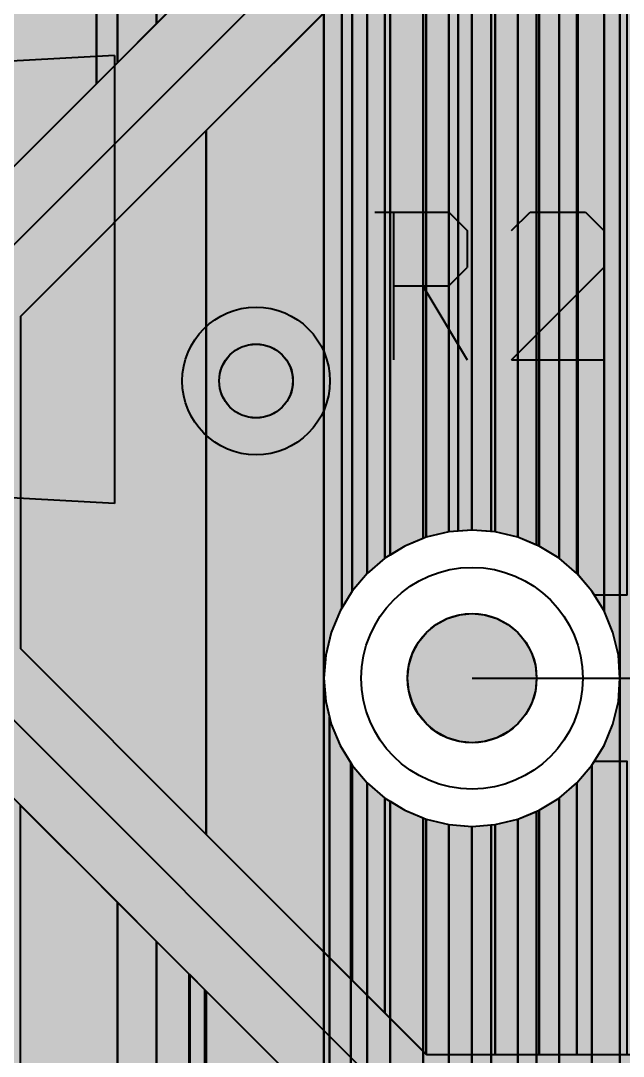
# Model space of a CAD drawing. Header units: millimetres. Extents: x 2 to 110, y 3 to 56.
# Drawn here: x 46.4 to 50.55, y 23.89 to 31.01 of the extents above; entities that cross this region are included whole.
import ezdxf

# ---------------------------------------------------------------- set-up
doc = ezdxf.new("R2010")
doc.units = ezdxf.units.MM
for name, color, linetype in [('bottom_copper', 7, 'Continuous'), ('drill_plated', 7, 'Continuous'), ('top_copper', 7, 'Continuous'), ('top_silk', 7, 'Continuous')]:
    doc.layers.add(name, color=color, linetype=linetype)

# ---------------------------------------------------------------- blocks, each defined once
blk = doc.blocks.new('Block35035')
at = {"layer": 'bottom_copper', "lineweight": 40}
for points in [[(0, 17.2698), (-0.131, 17.2801), (-0.1326, 17.28), (-0.1326, 44.748), (0, 44.748), (0, 17.2698)], [(0.1839, 17.2303), (0.0284, 17.2676), (0, 17.2698), (0, 44.748), (0.1839, 44.748), (0.1839, 17.2303)], [(0.3132, 17.1768), (0.1839, 17.2303), (0.1839, 44.748), (0.3132, 44.748), (0.3132, 17.1768)], [(0.468, 17.0855), (0.3317, 17.1691), (0.3132, 17.1768), (0.3132, 44.748), (0.468, 44.748), (0.468, 17.0855)], [(0.5962, 16.9739), (0.5896, 16.9816), (0.468, 17.0855), (0.468, 44.748), (0.5962, 44.748), (0.5962, 16.9739)], [(0.7771, 16.7237), (0.6935, 16.86), (0.5962, 16.9739), (0.5962, 31.0661), (0.5993, 31.0263), (0.6087, 30.9873), (0.624, 30.9504), (0.6449, 30.9163), (0.6708, 30.8859), (0.6784, 30.8794), (0.7771, 30.7807), (0.7771, 16.7237)], [(0.885, 16.261), (0.8756, 16.4204), (0.8383, 16.5759), (0.7771, 16.7237), (0.7771, 30.7807), (0.885, 30.6728), (0.885, 16.261)], [(1.3873, -0.3), (0.885, -0.3), (0.885, 30.6728), (1.2794, 30.2784), (1.2859, 30.2708), (1.3163, 30.2449), (1.3504, 30.224), (1.3873, 30.2087), (1.3873, -0.3)], [(0.885, -0.3), (0.6935, -0.3), (0.6935, 15.662), (0.7771, 15.7983), (0.8383, 15.9461), (0.8756, 16.1016), (0.885, 16.261), (0.885, -0.3)], [(0.6935, -0.3), (0.468, -0.3), (0.468, 15.4365), (0.5896, 15.5404), (0.6935, 15.662), (0.6935, -0.3)], [(0.468, -0.3), (0.3132, -0.3), (0.3132, 15.3452), (0.3317, 15.3529), (0.468, 15.4365), (0.468, -0.3)], [(0.3132, -0.3), (0.2714, -0.2317), (0.1935, -0.1405), (0.1839, -0.1323), (0.1839, 15.2917), (0.3132, 15.3452), (0.3132, -0.3)], [(0, 0), (-0.1108, 0.0459), (-0.1326, 0.0512), (-0.1326, 15.242), (-0.131, 15.2419), (0, 15.2522), (0, 0)], [(0.1839, -0.1323), (0.1023, -0.0626), (0, 0), (0, 15.2522), (0.0284, 15.2544), (0.1839, 15.2917), (0.1839, -0.1323)]]:
    blk.add_hatch(color=7, dxfattribs=at).paths.add_polyline_path(points, flags=0)
at = {"layer": 'bottom_copper', "color": 7, "lineweight": 40}
for points in [[(0, 17.2698), (-0.131, 17.2801), (-0.1326, 17.28), (-0.1326, 44.748), (0, 44.748), (0, 17.2698)], [(0.1839, 17.2303), (0.0284, 17.2676), (0, 17.2698), (0, 44.748), (0.1839, 44.748), (0.1839, 17.2303)], [(0.3132, 17.1768), (0.1839, 17.2303), (0.1839, 44.748), (0.3132, 44.748), (0.3132, 17.1768)], [(0.468, 17.0855), (0.3317, 17.1691), (0.3132, 17.1768), (0.3132, 44.748), (0.468, 44.748), (0.468, 17.0855)], [(0.5962, 16.9739), (0.5896, 16.9816), (0.468, 17.0855), (0.468, 44.748), (0.5962, 44.748), (0.5962, 16.9739)], [(0.7771, 16.7237), (0.6935, 16.86), (0.5962, 16.9739), (0.5962, 31.0661), (0.5993, 31.0263), (0.6087, 30.9873), (0.624, 30.9504), (0.6449, 30.9163), (0.6708, 30.8859), (0.6784, 30.8794), (0.7771, 30.7807), (0.7771, 16.7237)], [(0.885, 16.261), (0.8756, 16.4204), (0.8383, 16.5759), (0.7771, 16.7237), (0.7771, 30.7807), (0.885, 30.6728), (0.885, 16.261)], [(1.3873, -0.3), (0.885, -0.3), (0.885, 30.6728), (1.2794, 30.2784), (1.2859, 30.2708), (1.3163, 30.2449), (1.3504, 30.224), (1.3873, 30.2087), (1.3873, -0.3)], [(0.885, -0.3), (0.6935, -0.3), (0.6935, 15.662), (0.7771, 15.7983), (0.8383, 15.9461), (0.8756, 16.1016), (0.885, 16.261), (0.885, -0.3)], [(0.6935, -0.3), (0.468, -0.3), (0.468, 15.4365), (0.5896, 15.5404), (0.6935, 15.662), (0.6935, -0.3)], [(0.468, -0.3), (0.3132, -0.3), (0.3132, 15.3452), (0.3317, 15.3529), (0.468, 15.4365), (0.468, -0.3)], [(0.3132, -0.3), (0.2714, -0.2317), (0.1935, -0.1405), (0.1839, -0.1323), (0.1839, 15.2917), (0.3132, 15.3452), (0.3132, -0.3)], [(0, 0), (-0.1108, 0.0459), (-0.1326, 0.0512), (-0.1326, 15.242), (-0.131, 15.2419), (0, 15.2522), (0, 0)], [(0.1839, -0.1323), (0.1023, -0.0626), (0, 0), (0, 15.2522), (0.0284, 15.2544), (0.1839, 15.2917), (0.1839, -0.1323)]]:
    blk.add_lwpolyline(points, close=True, dxfattribs=at)
blk = doc.blocks.new('Block35695')
at = {"layer": 'bottom_copper', "lineweight": 40}
for points in [[(4.0407, 0), (0.7798, 0), (0.7798, 51.435), (4.0407, 51.435), (4.0407, 0)], [(4.1628, 23.4288), (4.1517, 23.4107), (4.0905, 23.2629), (4.0532, 23.1074), (4.0407, 22.948), (4.0407, 51.435), (4.1628, 51.435), (4.1628, 23.4288)], [(4.3392, 23.6686), (4.2353, 23.547), (4.1628, 23.4288), (4.1628, 51.435), (4.3392, 51.435), (4.3392, 23.6686)], [(4.4968, 23.7946), (4.4608, 23.7725), (4.3392, 23.6686), (4.3392, 51.435), (4.4968, 51.435), (4.4968, 23.7946)], [(4.7242, 23.9087), (4.5971, 23.8561), (4.4968, 23.7946), (4.4968, 51.435), (4.7242, 51.435), (4.7242, 23.9087)], [(4.9004, 23.9546), (4.7449, 23.9173), (4.7242, 23.9087), (4.7242, 51.435), (4.9004, 51.435), (4.9004, 23.9546)], [(4.9634, 23.9596), (4.9004, 23.9546), (4.9004, 51.435), (4.9634, 51.435), (4.9634, 23.9596)], [(5.0582, 23.967), (4.9634, 23.9596), (4.9634, 51.435), (5.0582, 51.435), (5.0582, 23.967)], [(4.0794, 0), (4.0407, 0), (4.0407, 22.948), (4.0532, 22.7886), (4.0794, 22.6794), (4.0794, 0)], [(4.2254, 6.4553), (4.1628, 6.353), (4.1169, 6.2422), (4.0889, 6.1256), (4.0794, 6.006), (4.0794, 22.6794), (4.0905, 22.6331), (4.1517, 22.4853), (4.2254, 22.3651), (4.2254, 6.4553)], [(4.3392, 6.5772), (4.3033, 6.5465), (4.2254, 6.4553), (4.2254, 22.3651), (4.2353, 22.349), (4.3392, 22.2274), (4.3392, 6.5772)], [(4.4968, 6.687), (4.3945, 6.6244), (4.3392, 6.5772), (4.3392, 22.2274), (4.4608, 22.1235), (4.4968, 22.1014), (4.4968, 6.687)], [(4.7242, 6.7609), (4.6076, 6.7329), (4.4968, 6.687), (4.4968, 22.1014), (4.5971, 22.0399), (4.7242, 21.9873), (4.7242, 6.7609)], [(4.9004, 6.7659), (4.8438, 6.7704), (4.7242, 6.7609), (4.7242, 21.9873), (4.7449, 21.9787), (4.9004, 21.9414), (4.9004, 6.7659)], [(5.0582, 6.7382), (4.9634, 6.7609), (4.9004, 6.7659), (4.9004, 21.9414), (5.0582, 21.929), (5.0582, 6.7382)]]:
    blk.add_hatch(color=7, dxfattribs=at).paths.add_polyline_path(points, flags=0)
at = {"layer": 'bottom_copper', "color": 7, "lineweight": 40}
for points in [[(4.0407, 0), (0.7798, 0), (0.7798, 51.435), (4.0407, 51.435), (4.0407, 0)], [(4.1628, 23.4288), (4.1517, 23.4107), (4.0905, 23.2629), (4.0532, 23.1074), (4.0407, 22.948), (4.0407, 51.435), (4.1628, 51.435), (4.1628, 23.4288)], [(4.3392, 23.6686), (4.2353, 23.547), (4.1628, 23.4288), (4.1628, 51.435), (4.3392, 51.435), (4.3392, 23.6686)], [(4.4968, 23.7946), (4.4608, 23.7725), (4.3392, 23.6686), (4.3392, 51.435), (4.4968, 51.435), (4.4968, 23.7946)], [(4.7242, 23.9087), (4.5971, 23.8561), (4.4968, 23.7946), (4.4968, 51.435), (4.7242, 51.435), (4.7242, 23.9087)], [(4.9004, 23.9546), (4.7449, 23.9173), (4.7242, 23.9087), (4.7242, 51.435), (4.9004, 51.435), (4.9004, 23.9546)], [(4.9634, 23.9596), (4.9004, 23.9546), (4.9004, 51.435), (4.9634, 51.435), (4.9634, 23.9596)], [(5.0582, 23.967), (4.9634, 23.9596), (4.9634, 51.435), (5.0582, 51.435), (5.0582, 23.967)], [(4.0794, 0), (4.0407, 0), (4.0407, 22.948), (4.0532, 22.7886), (4.0794, 22.6794), (4.0794, 0)], [(4.2254, 6.4553), (4.1628, 6.353), (4.1169, 6.2422), (4.0889, 6.1256), (4.0794, 6.006), (4.0794, 22.6794), (4.0905, 22.6331), (4.1517, 22.4853), (4.2254, 22.3651), (4.2254, 6.4553)], [(4.3392, 6.5772), (4.3033, 6.5465), (4.2254, 6.4553), (4.2254, 22.3651), (4.2353, 22.349), (4.3392, 22.2274), (4.3392, 6.5772)], [(4.4968, 6.687), (4.3945, 6.6244), (4.3392, 6.5772), (4.3392, 22.2274), (4.4608, 22.1235), (4.4968, 22.1014), (4.4968, 6.687)], [(4.7242, 6.7609), (4.6076, 6.7329), (4.4968, 6.687), (4.4968, 22.1014), (4.5971, 22.0399), (4.7242, 21.9873), (4.7242, 6.7609)], [(4.9004, 6.7659), (4.8438, 6.7704), (4.7242, 6.7609), (4.7242, 21.9873), (4.7449, 21.9787), (4.9004, 21.9414), (4.9004, 6.7659)], [(5.0582, 6.7382), (4.9634, 6.7609), (4.9004, 6.7659), (4.9004, 21.9414), (5.0582, 21.929), (5.0582, 6.7382)]]:
    blk.add_lwpolyline(points, close=True, dxfattribs=at)
blk = doc.blocks.new('Block57600')
at = {"layer": 'top_copper', "lineweight": 40}
for points in [[(0, 0), (-0.0031, 0.0399), (-0.0125, 0.0787), (-0.0278, 0.1157), (-0.0487, 0.1498), (-0.0746, 0.1802), (-0.105, 0.2061), (-0.1391, 0.227), (-0.1761, 0.2423), (-0.2149, 0.2517), (-0.2548, 0.2548), (-0.2647, 0.254), (-1.5448, 0.254), (-1.5548, 0.2548), (-1.5945, 0.2517), (-1.6335, 0.2423), (-1.6704, 0.227), (-1.7045, 0.2061), (-1.7349, 0.1802), (-1.7609, 0.1498), (-1.7818, 0.1157), (-1.7971, 0.0787), (-1.8047, 0.047), (-1.8123, 0.0787), (-1.8276, 0.1157), (-1.8485, 0.1498), (-1.8745, 0.1802), (-1.9049, 0.2061), (-1.939, 0.227), (-1.9759, 0.2423), (-2.0148, 0.2517), (-2.0546, 0.2548), (-2.0646, 0.254), (-3.3447, 0.254), (-3.3546, 0.2548), (-3.3944, 0.2517), (-3.4333, 0.2423), (-3.4703, 0.227), (-3.496, 0.2113), (-3.496, 2.1785), (-2.4168, 1.0994), (-2.407, 1.088), (-2.3614, 1.049), (-2.3103, 1.0177), (-2.2549, 0.9947), (-2.1966, 0.9807), (-2.1368, 0.976), (-2.1219, 0.9772), (0, 0.9772), (0, 0)], [(2.3251, -0.1148), (0, -0.1148), (0, 0.9772), (1.1968, 0.9772), (1.2288, 0.9249), (1.3067, 0.8337), (1.3979, 0.7558), (1.5002, 0.6932), (1.611, 0.6473), (1.7276, 0.6193), (1.8472, 0.6099), (1.9668, 0.6193), (2.0834, 0.6473), (2.1942, 0.6932), (2.2965, 0.7558), (2.3251, 0.7803), (2.3251, -0.1148)], [(0, -0.1148), (-0.0008, -0.1148), (-0.0008, -0.01), (0, 0), (0, -0.1148)]]:
    blk.add_hatch(color=7, dxfattribs=at).paths.add_polyline_path(points, flags=0)
at = {"layer": 'top_copper', "color": 7, "lineweight": 40}
for points in [[(0, 0), (-0.0031, 0.0399), (-0.0125, 0.0787), (-0.0278, 0.1157), (-0.0487, 0.1498), (-0.0746, 0.1802), (-0.105, 0.2061), (-0.1391, 0.227), (-0.1761, 0.2423), (-0.2149, 0.2517), (-0.2548, 0.2548), (-0.2647, 0.254), (-1.5448, 0.254), (-1.5548, 0.2548), (-1.5945, 0.2517), (-1.6335, 0.2423), (-1.6704, 0.227), (-1.7045, 0.2061), (-1.7349, 0.1802), (-1.7609, 0.1498), (-1.7818, 0.1157), (-1.7971, 0.0787), (-1.8047, 0.047), (-1.8123, 0.0787), (-1.8276, 0.1157), (-1.8485, 0.1498), (-1.8745, 0.1802), (-1.9049, 0.2061), (-1.939, 0.227), (-1.9759, 0.2423), (-2.0148, 0.2517), (-2.0546, 0.2548), (-2.0646, 0.254), (-3.3447, 0.254), (-3.3546, 0.2548), (-3.3944, 0.2517), (-3.4333, 0.2423), (-3.4703, 0.227), (-3.496, 0.2113), (-3.496, 2.1785), (-2.4168, 1.0994), (-2.407, 1.088), (-2.3614, 1.049), (-2.3103, 1.0177), (-2.2549, 0.9947), (-2.1966, 0.9807), (-2.1368, 0.976), (-2.1219, 0.9772), (0, 0.9772), (0, 0)], [(2.3251, -0.1148), (0, -0.1148), (0, 0.9772), (1.1968, 0.9772), (1.2288, 0.9249), (1.3067, 0.8337), (1.3979, 0.7558), (1.5002, 0.6932), (1.611, 0.6473), (1.7276, 0.6193), (1.8472, 0.6099), (1.9668, 0.6193), (2.0834, 0.6473), (2.1942, 0.6932), (2.2965, 0.7558), (2.3251, 0.7803), (2.3251, -0.1148)], [(0, -0.1148), (-0.0008, -0.1148), (-0.0008, -0.01), (0, 0), (0, -0.1148)]]:
    blk.add_lwpolyline(points, close=True, dxfattribs=at)
blk = doc.blocks.new('Block58487')
at = {"layer": 'top_copper', "lineweight": 40}
for points in [[(2.0845, 2.4556), (1.8605, 2.4556), (1.8436, 2.4831), (1.7397, 2.6047), (1.7397, 8.1999), (2.0845, 8.5447), (2.0845, 2.4556)], [(1.7397, 2.6047), (1.6181, 2.7086), (1.4818, 2.7922), (1.4818, 7.942), (1.7397, 8.1999), (1.7397, 2.6047)], [(1.4818, 2.7922), (1.334, 2.8534), (1.1785, 2.8907), (1.1785, 7.6387), (1.4818, 7.942), (1.4818, 2.7922)], [(1.1785, 2.8907), (1.0191, 2.9032), (0.8597, 2.8907), (0.8597, 7.3199), (1.1785, 7.6387), (1.1785, 2.8907)], [(0.8597, 2.8907), (0.7042, 2.8534), (0.7042, 7.1644), (0.8597, 7.3199), (0.8597, 2.8907)], [(0.7042, 2.8534), (0.5564, 2.7922), (0.4201, 2.7086), (0.4201, 6.8803), (0.7042, 7.1644), (0.7042, 2.8534)], [(0.4201, 2.7086), (0.2985, 2.6047), (0.1946, 2.4831), (0.1946, 6.6548), (0.4201, 6.8803), (0.4201, 2.7086)], [(0.1946, 2.4831), (0.111, 2.3468), (0.0498, 2.199), (0.0125, 2.0435), (0, 1.8841), (0, 6.4602), (0.1946, 6.6548), (0.1946, 2.4831)], [(0, 0), (-0.8101, 0.8101), (-0.8101, 5.6501), (0, 6.4602), (0, 0)], [(0.1946, -0.1946), (0, 0), (0, 1.8841), (0.0125, 1.7247), (0.0498, 1.5692), (0.111, 1.4214), (0.1946, 1.2851), (0.1946, -0.1946)], [(0.4201, -0.4201), (0.1946, -0.1946), (0.1946, 1.2851), (0.2985, 1.1635), (0.4201, 1.0596), (0.4201, -0.4201)], [(2.0845, -0.7069), (1.7397, -0.7069), (1.7397, 1.1635), (1.8436, 1.2851), (1.8605, 1.3126), (2.0845, 1.3126), (2.0845, -0.7069)], [(1.7397, -0.7069), (1.4818, -0.7069), (1.4818, 0.976), (1.6181, 1.0596), (1.7397, 1.1635), (1.7397, -0.7069)], [(0.7042, -0.7042), (0.4201, -0.4201), (0.4201, 1.0596), (0.5564, 0.976), (0.7042, 0.9148), (0.7042, -0.7042)], [(1.4818, -0.7069), (1.1785, -0.7069), (1.1785, 0.8775), (1.334, 0.9148), (1.4818, 0.976), (1.4818, -0.7069)], [(0.8597, -0.7069), (0.7069, -0.7069), (0.7042, -0.7042), (0.7042, 0.9148), (0.8597, 0.8775), (0.8597, -0.7069)], [(1.1785, -0.7069), (0.8597, -0.7069), (0.8597, 0.8775), (1.0191, 0.865), (1.1785, 0.8775), (1.1785, -0.7069)]]:
    blk.add_hatch(color=7, dxfattribs=at).paths.add_polyline_path(points, flags=0)
at = {"layer": 'top_copper', "color": 7, "lineweight": 40}
for points in [[(2.0845, 2.4556), (1.8605, 2.4556), (1.8436, 2.4831), (1.7397, 2.6047), (1.7397, 8.1999), (2.0845, 8.5447), (2.0845, 2.4556)], [(1.7397, 2.6047), (1.6181, 2.7086), (1.4818, 2.7922), (1.4818, 7.942), (1.7397, 8.1999), (1.7397, 2.6047)], [(1.4818, 2.7922), (1.334, 2.8534), (1.1785, 2.8907), (1.1785, 7.6387), (1.4818, 7.942), (1.4818, 2.7922)], [(1.1785, 2.8907), (1.0191, 2.9032), (0.8597, 2.8907), (0.8597, 7.3199), (1.1785, 7.6387), (1.1785, 2.8907)], [(0.8597, 2.8907), (0.7042, 2.8534), (0.7042, 7.1644), (0.8597, 7.3199), (0.8597, 2.8907)], [(0.7042, 2.8534), (0.5564, 2.7922), (0.4201, 2.7086), (0.4201, 6.8803), (0.7042, 7.1644), (0.7042, 2.8534)], [(0.4201, 2.7086), (0.2985, 2.6047), (0.1946, 2.4831), (0.1946, 6.6548), (0.4201, 6.8803), (0.4201, 2.7086)], [(0.1946, 2.4831), (0.111, 2.3468), (0.0498, 2.199), (0.0125, 2.0435), (0, 1.8841), (0, 6.4602), (0.1946, 6.6548), (0.1946, 2.4831)], [(0, 0), (-0.8101, 0.8101), (-0.8101, 5.6501), (0, 6.4602), (0, 0)], [(0.1946, -0.1946), (0, 0), (0, 1.8841), (0.0125, 1.7247), (0.0498, 1.5692), (0.111, 1.4214), (0.1946, 1.2851), (0.1946, -0.1946)], [(0.4201, -0.4201), (0.1946, -0.1946), (0.1946, 1.2851), (0.2985, 1.1635), (0.4201, 1.0596), (0.4201, -0.4201)], [(2.0845, -0.7069), (1.7397, -0.7069), (1.7397, 1.1635), (1.8436, 1.2851), (1.8605, 1.3126), (2.0845, 1.3126), (2.0845, -0.7069)], [(1.7397, -0.7069), (1.4818, -0.7069), (1.4818, 0.976), (1.6181, 1.0596), (1.7397, 1.1635), (1.7397, -0.7069)], [(0.7042, -0.7042), (0.4201, -0.4201), (0.4201, 1.0596), (0.5564, 0.976), (0.7042, 0.9148), (0.7042, -0.7042)], [(1.4818, -0.7069), (1.1785, -0.7069), (1.1785, 0.8775), (1.334, 0.9148), (1.4818, 0.976), (1.4818, -0.7069)], [(0.8597, -0.7069), (0.7069, -0.7069), (0.7042, -0.7042), (0.7042, 0.9148), (0.8597, 0.8775), (0.8597, -0.7069)], [(1.1785, -0.7069), (0.8597, -0.7069), (0.8597, 0.8775), (1.0191, 0.865), (1.1785, 0.8775), (1.1785, -0.7069)]]:
    blk.add_lwpolyline(points, close=True, dxfattribs=at)
blk = doc.blocks.new('Block58976')
at = {"layer": 'top_copper', "lineweight": 40}
for points in [[(1.2839, 7.9496), (0.1234, 6.789), (0.1234, 12.222), (1.2839, 12.222), (1.2839, 7.9496)], [(1.4283, 8.094), (1.2839, 7.9496), (1.2839, 11.135), (1.2932, 11.0167), (1.3209, 10.9013), (1.3663, 10.7916), (1.4283, 10.6904), (1.4283, 8.094)], [(1.6968, 8.3625), (1.4283, 8.094), (1.4283, 10.6904), (1.5054, 10.6002), (1.5956, 10.5231), (1.6968, 10.4611), (1.6968, 8.3625)], [(1.9219, 8.5876), (1.6968, 8.3625), (1.6968, 10.4611), (1.8065, 10.4157), (1.9219, 10.388), (1.9219, 8.5876)], [(1.4283, -0.762), (0.762, -0.762), (0.762, 2.9864), (1.4283, 2.32), (1.4283, -0.762)], [(1.6968, -0.762), (1.4283, -0.762), (1.4283, 2.32), (1.6968, 2.0515), (1.6968, -0.762)], [(1.9219, -0.762), (1.6968, -0.762), (1.6968, 2.0515), (1.9219, 1.8264), (1.9219, -0.762)], [(1.9256, -0.762), (1.9219, -0.762), (1.9219, 1.8264), (1.9256, 1.8227), (1.9256, -0.762)], [(2.0306, -0.2631), (2.0002, -0.289), (1.9743, -0.3194), (1.9534, -0.3535), (1.9381, -0.3905), (1.9287, -0.4293), (1.9256, -0.4692), (1.9256, 1.8227), (2.0306, 1.7177), (2.0306, -0.2631)], [(2.039, -0.2579), (2.0306, -0.2631), (2.0306, 1.7177), (2.039, 1.7093), (2.039, -0.2579)]]:
    blk.add_hatch(color=7, dxfattribs=at).paths.add_polyline_path(points, flags=0)
at = {"layer": 'top_copper', "color": 7, "lineweight": 40}
for points in [[(1.2839, 7.9496), (0.1234, 6.789), (0.1234, 12.222), (1.2839, 12.222), (1.2839, 7.9496)], [(1.4283, 8.094), (1.2839, 7.9496), (1.2839, 11.135), (1.2932, 11.0167), (1.3209, 10.9013), (1.3663, 10.7916), (1.4283, 10.6904), (1.4283, 8.094)], [(1.6968, 8.3625), (1.4283, 8.094), (1.4283, 10.6904), (1.5054, 10.6002), (1.5956, 10.5231), (1.6968, 10.4611), (1.6968, 8.3625)], [(1.9219, 8.5876), (1.6968, 8.3625), (1.6968, 10.4611), (1.8065, 10.4157), (1.9219, 10.388), (1.9219, 8.5876)], [(1.4283, -0.762), (0.762, -0.762), (0.762, 2.9864), (1.4283, 2.32), (1.4283, -0.762)], [(1.6968, -0.762), (1.4283, -0.762), (1.4283, 2.32), (1.6968, 2.0515), (1.6968, -0.762)], [(1.9219, -0.762), (1.6968, -0.762), (1.6968, 2.0515), (1.9219, 1.8264), (1.9219, -0.762)], [(1.9256, -0.762), (1.9219, -0.762), (1.9219, 1.8264), (1.9256, 1.8227), (1.9256, -0.762)], [(2.0306, -0.2631), (2.0002, -0.289), (1.9743, -0.3194), (1.9534, -0.3535), (1.9381, -0.3905), (1.9287, -0.4293), (1.9256, -0.4692), (1.9256, 1.8227), (2.0306, 1.7177), (2.0306, -0.2631)], [(2.039, -0.2579), (2.0306, -0.2631), (2.0306, 1.7177), (2.039, 1.7093), (2.039, -0.2579)]]:
    blk.add_lwpolyline(points, close=True, dxfattribs=at)

msp = doc.modelspace()

# ---------------------------------------------------------------- hatches: boundary and pattern name
at = {"layer": 'bottom_copper', "lineweight": 40}
for points in [[(48.2691, 28.4804), (48.2547, 28.4328), (48.2312, 28.3889), (48.1996, 28.3504), (48.1611, 28.3188), (48.1172, 28.2953), (48.0696, 28.2809), (48.02, 28.276), (47.9704, 28.2809), (47.9228, 28.2953), (47.8789, 28.3188), (47.8404, 28.3504), (47.8088, 28.3889), (47.7853, 28.4328), (47.7709, 28.4804), (47.766, 28.53), (47.7709, 28.5796), (47.7853, 28.6272), (47.8088, 28.6711), (47.8404, 28.7096), (47.8789, 28.7412), (47.9228, 28.7647), (47.9704, 28.7791), (48.02, 28.784), (48.0696, 28.7791), (48.1172, 28.7647), (48.1611, 28.7412), (48.1996, 28.7096), (48.2312, 28.6711), (48.2547, 28.6272), (48.2691, 28.5796), (48.274, 28.53), (48.2691, 28.4804)], [(49.942, 26.3993), (49.9167, 26.3159), (49.8756, 26.239), (49.8203, 26.1717), (49.753, 26.1164), (49.6761, 26.0753), (49.5927, 26.05), (49.506, 26.0415), (49.4193, 26.05), (49.3359, 26.0753), (49.259, 26.1164), (49.1917, 26.1717), (49.1364, 26.239), (49.0953, 26.3159), (49.07, 26.3993), (49.0615, 26.486), (49.07, 26.5727), (49.0953, 26.6561), (49.1364, 26.733), (49.1917, 26.8003), (49.259, 26.8556), (49.3359, 26.8967), (49.4193, 26.922), (49.506, 26.9305), (49.5927, 26.922), (49.6761, 26.8967), (49.753, 26.8556), (49.8203, 26.8003), (49.8756, 26.733), (49.9167, 26.6561), (49.942, 26.5727), (49.9505, 26.486), (49.942, 26.3993)]]:
    msp.add_hatch(color=7, dxfattribs=at).paths.add_polyline_path(points, flags=0)
at = {"layer": 'drill_plated', "lineweight": 40}
for points in [[(48.2691, 28.4804), (48.2547, 28.4328), (48.2312, 28.3889), (48.1996, 28.3504), (48.1611, 28.3188), (48.1172, 28.2953), (48.0696, 28.2809), (48.02, 28.276), (47.9704, 28.2809), (47.9228, 28.2953), (47.8789, 28.3188), (47.8404, 28.3504), (47.8088, 28.3889), (47.7853, 28.4328), (47.7709, 28.4804), (47.766, 28.53), (47.7709, 28.5796), (47.7853, 28.6272), (47.8088, 28.6711), (47.8404, 28.7096), (47.8789, 28.7412), (47.9228, 28.7647), (47.9704, 28.7791), (48.02, 28.784), (48.0696, 28.7791), (48.1172, 28.7647), (48.1611, 28.7412), (48.1996, 28.7096), (48.2312, 28.6711), (48.2547, 28.6272), (48.2691, 28.5796), (48.274, 28.53), (48.2691, 28.4804)], [(49.942, 26.3993), (49.9167, 26.3159), (49.8756, 26.239), (49.8203, 26.1717), (49.753, 26.1164), (49.6761, 26.0753), (49.5927, 26.05), (49.506, 26.0415), (49.4193, 26.05), (49.3359, 26.0753), (49.259, 26.1164), (49.1917, 26.1717), (49.1364, 26.239), (49.0953, 26.3159), (49.07, 26.3993), (49.0615, 26.486), (49.07, 26.5727), (49.0953, 26.6561), (49.1364, 26.733), (49.1917, 26.8003), (49.259, 26.8556), (49.3359, 26.8967), (49.4193, 26.922), (49.506, 26.9305), (49.5927, 26.922), (49.6761, 26.8967), (49.753, 26.8556), (49.8203, 26.8003), (49.8756, 26.733), (49.9167, 26.6561), (49.942, 26.5727), (49.9505, 26.486), (49.942, 26.3993)]]:
    msp.add_hatch(color=7, dxfattribs=at).paths.add_polyline_path(points, flags=0)
at = {"layer": 'top_copper', "lineweight": 40}
for points in [[(47.6768, 25.412), (46.401, 26.6878), (46.401, 28.9762), (47.6768, 30.252), (47.6768, 25.412)], [(48.2691, 28.4804), (48.2547, 28.4328), (48.2312, 28.3889), (48.1996, 28.3504), (48.1611, 28.3188), (48.1172, 28.2953), (48.0696, 28.2809), (48.02, 28.276), (47.9704, 28.2809), (47.9228, 28.2953), (47.8789, 28.3188), (47.8404, 28.3504), (47.8088, 28.3889), (47.7853, 28.4328), (47.7709, 28.4804), (47.766, 28.53), (47.7709, 28.5796), (47.7853, 28.6272), (47.8088, 28.6711), (47.8404, 28.7096), (47.8789, 28.7412), (47.9228, 28.7647), (47.9704, 28.7791), (48.02, 28.784), (48.0696, 28.7791), (48.1172, 28.7647), (48.1611, 28.7412), (48.1996, 28.7096), (48.2312, 28.6711), (48.2547, 28.6272), (48.2691, 28.5796), (48.274, 28.53), (48.2691, 28.4804)], [(49.942, 26.3993), (49.9167, 26.3159), (49.8756, 26.239), (49.8203, 26.1717), (49.753, 26.1164), (49.6761, 26.0753), (49.5927, 26.05), (49.506, 26.0415), (49.4193, 26.05), (49.3359, 26.0753), (49.259, 26.1164), (49.1917, 26.1717), (49.1364, 26.239), (49.0953, 26.3159), (49.07, 26.3993), (49.0615, 26.486), (49.07, 26.5727), (49.0953, 26.6561), (49.1364, 26.733), (49.1917, 26.8003), (49.259, 26.8556), (49.3359, 26.8967), (49.4193, 26.922), (49.506, 26.9305), (49.5927, 26.922), (49.6761, 26.8967), (49.753, 26.8556), (49.8203, 26.8003), (49.8756, 26.733), (49.9167, 26.6561), (49.942, 26.5727), (49.9505, 26.486), (49.942, 26.3993)]]:
    msp.add_hatch(color=7, dxfattribs=at).paths.add_polyline_path(points, flags=0)

# ---------------------------------------------------------------- linework, layer by layer
at = {"layer": 'bottom_copper', "color": 7, "lineweight": 40}
for p, q in [((49.5044, 27.505), (49.5044, 54.973)), ((49.5044, 54.973), (49.5044, 27.505)), ((49.3466, 27.4926), (49.1911, 27.4553)), ((49.5044, 27.505), (49.3466, 27.4926)), ((49.506, 27.5051), (49.5044, 27.505)), ((49.6654, 27.4926), (49.506, 27.5051)), ((49.8209, 27.4553), (49.6654, 27.4926)), ((49.1911, 27.4553), (49.0433, 27.3941)), ((49.9687, 27.3941), (49.8209, 27.4553)), ((49.0433, 27.3941), (48.907, 27.3105)), ((50.105, 27.3105), (49.9687, 27.3941)), ((48.907, 27.3105), (48.7854, 27.2066)), ((50.2266, 27.2066), (50.105, 27.3105)), ((48.7854, 27.2066), (48.6815, 27.085)), ((50.3305, 27.085), (50.2266, 27.2066)), ((48.6815, 27.085), (48.5979, 26.9487)), ((50.4141, 26.9487), (50.3305, 27.085)), ((48.5979, 26.9487), (48.5367, 26.8009)), ((50.4753, 26.8009), (50.4141, 26.9487)), ((48.5367, 26.8009), (48.4994, 26.6454)), ((50.5126, 26.6454), (50.4753, 26.8009)), ((48.4994, 26.6454), (48.4869, 26.486)), ((50.522, 26.486), (50.5126, 26.6454)), ((48.4869, 26.486), (48.4994, 26.3266)), ((50.5126, 26.3266), (50.522, 26.486)), ((48.4994, 26.3266), (48.5367, 26.1711)), ((50.4753, 26.1711), (50.5126, 26.3266)), ((48.5367, 26.1711), (48.5979, 26.0233)), ((50.4141, 26.0233), (50.4753, 26.1711)), ((48.5979, 26.0233), (48.6815, 25.887)), ((50.3305, 25.887), (50.4141, 26.0233)), ((48.6815, 25.887), (48.7854, 25.7654)), ((50.2266, 25.7654), (50.3305, 25.887)), ((48.7854, 25.7654), (48.907, 25.6615)), ((50.105, 25.6615), (50.2266, 25.7654)), ((48.907, 25.6615), (49.0433, 25.5779)), ((49.9687, 25.5779), (50.105, 25.6615)), ((49.0433, 25.5779), (49.1911, 25.5167)), ((49.8209, 25.5167), (49.9687, 25.5779)), ((49.1911, 25.5167), (49.3466, 25.4794)), ((49.6654, 25.4794), (49.8209, 25.5167)), ((49.3466, 25.4794), (49.5044, 25.467)), ((49.5044, 10.2762), (49.5044, 25.467)), ((49.5044, 25.467), (49.506, 25.4669)), ((49.5044, 25.467), (49.5044, 10.2762)), ((49.506, 25.4669), (49.6654, 25.4794))]:
    msp.add_line(p, q, dxfattribs=at)
for points in [[(48.2691, 28.4804), (48.2547, 28.4328), (48.2312, 28.3889), (48.1996, 28.3504), (48.1611, 28.3188), (48.1172, 28.2953), (48.0696, 28.2809), (48.02, 28.276), (47.9704, 28.2809), (47.9228, 28.2953), (47.8789, 28.3188), (47.8404, 28.3504), (47.8088, 28.3889), (47.7853, 28.4328), (47.7709, 28.4804), (47.766, 28.53), (47.7709, 28.5796), (47.7853, 28.6272), (47.8088, 28.6711), (47.8404, 28.7096), (47.8789, 28.7412), (47.9228, 28.7647), (47.9704, 28.7791), (48.02, 28.784), (48.0696, 28.7791), (48.1172, 28.7647), (48.1611, 28.7412), (48.1996, 28.7096), (48.2312, 28.6711), (48.2547, 28.6272), (48.2691, 28.5796), (48.274, 28.53), (48.2691, 28.4804)], [(49.942, 26.3993), (49.9167, 26.3159), (49.8756, 26.239), (49.8203, 26.1717), (49.753, 26.1164), (49.6761, 26.0753), (49.5927, 26.05), (49.506, 26.0415), (49.4193, 26.05), (49.3359, 26.0753), (49.259, 26.1164), (49.1917, 26.1717), (49.1364, 26.239), (49.0953, 26.3159), (49.07, 26.3993), (49.0615, 26.486), (49.07, 26.5727), (49.0953, 26.6561), (49.1364, 26.733), (49.1917, 26.8003), (49.259, 26.8556), (49.3359, 26.8967), (49.4193, 26.922), (49.506, 26.9305), (49.5927, 26.922), (49.6761, 26.8967), (49.753, 26.8556), (49.8203, 26.8003), (49.8756, 26.733), (49.9167, 26.6561), (49.942, 26.5727), (49.9505, 26.486), (49.942, 26.3993)]]:
    msp.add_lwpolyline(points, close=True, dxfattribs=at)
for centre, major_axis in [((48.02, 28.53), (0.508, 0)), ((48.02, 28.53), (0.254, 0)), ((49.506, 26.486), (0.762, 0)), ((49.506, 26.486), (0.4445, 0))]:
    msp.add_ellipse(centre, major_axis=major_axis, ratio=1, dxfattribs=at)
at = {"layer": 'drill_plated', "color": 7, "lineweight": 40}
for points in [[(48.2691, 28.4804), (48.2547, 28.4328), (48.2312, 28.3889), (48.1996, 28.3504), (48.1611, 28.3188), (48.1172, 28.2953), (48.0696, 28.2809), (48.02, 28.276), (47.9704, 28.2809), (47.9228, 28.2953), (47.8789, 28.3188), (47.8404, 28.3504), (47.8088, 28.3889), (47.7853, 28.4328), (47.7709, 28.4804), (47.766, 28.53), (47.7709, 28.5796), (47.7853, 28.6272), (47.8088, 28.6711), (47.8404, 28.7096), (47.8789, 28.7412), (47.9228, 28.7647), (47.9704, 28.7791), (48.02, 28.784), (48.0696, 28.7791), (48.1172, 28.7647), (48.1611, 28.7412), (48.1996, 28.7096), (48.2312, 28.6711), (48.2547, 28.6272), (48.2691, 28.5796), (48.274, 28.53), (48.2691, 28.4804)], [(49.942, 26.3993), (49.9167, 26.3159), (49.8756, 26.239), (49.8203, 26.1717), (49.753, 26.1164), (49.6761, 26.0753), (49.5927, 26.05), (49.506, 26.0415), (49.4193, 26.05), (49.3359, 26.0753), (49.259, 26.1164), (49.1917, 26.1717), (49.1364, 26.239), (49.0953, 26.3159), (49.07, 26.3993), (49.0615, 26.486), (49.07, 26.5727), (49.0953, 26.6561), (49.1364, 26.733), (49.1917, 26.8003), (49.259, 26.8556), (49.3359, 26.8967), (49.4193, 26.922), (49.506, 26.9305), (49.5927, 26.922), (49.6761, 26.8967), (49.753, 26.8556), (49.8203, 26.8003), (49.8756, 26.733), (49.9167, 26.6561), (49.942, 26.5727), (49.9505, 26.486), (49.942, 26.3993)]]:
    msp.add_lwpolyline(points, close=True, dxfattribs=at)
for centre, major_axis in [((48.02, 28.53), (0.254, 0)), ((49.506, 26.486), (0.4445, 0))]:
    msp.add_ellipse(centre, major_axis=major_axis, ratio=1, dxfattribs=at)
at = {"layer": 'top_copper', "color": 7, "lineweight": 40}
for p, q in [((52.592, 35.706), (46.02, 29.134)), ((47.6768, 30.252), (52.7498, 35.325)), ((47.6768, 31.3297), (45.7612, 29.414)), ((46.401, 28.9762), (47.6768, 30.252)), ((47.6768, 25.412), (47.6768, 30.252)), ((47.6768, 30.252), (47.6768, 25.412)), ((46.401, 26.6878), (46.401, 28.9762)), ((49.3466, 27.4926), (49.1911, 27.4553)), ((49.506, 27.5051), (49.3466, 27.4926)), ((49.6654, 27.4926), (49.506, 27.5051)), ((49.8209, 27.4553), (49.6654, 27.4926)), ((49.1911, 27.4553), (49.0433, 27.3941)), ((49.9687, 27.3941), (49.8209, 27.4553)), ((49.0433, 27.3941), (48.907, 27.3105)), ((50.105, 27.3105), (49.9687, 27.3941)), ((48.907, 27.3105), (48.7854, 27.2066)), ((50.2266, 27.2066), (50.105, 27.3105)), ((48.7854, 27.2066), (48.6815, 27.085)), ((50.3305, 27.085), (50.2266, 27.2066)), ((48.6815, 27.085), (48.5979, 26.9487)), ((50.3474, 27.0575), (50.3305, 27.085)), ((50.5722, 27.0575), (50.3474, 27.0575)), ((48.5979, 26.9487), (48.5367, 26.8009)), ((48.5367, 26.8009), (48.4994, 26.6454)), ((47.6768, 25.412), (46.401, 26.6878)), ((48.4994, 26.6454), (48.4869, 26.486)), ((49.036, 23.514), (46.02, 26.53)), ((48.4869, 26.486), (48.4994, 26.3266)), ((49.506, 26.486), (51.4762, 26.486)), ((48.4994, 26.3266), (48.5367, 26.1711)), ((45.7612, 26.25), (47.6768, 24.3343)), ((48.5367, 26.1711), (48.5979, 26.0233)), ((48.5979, 26.0233), (48.6815, 25.887)), ((48.6815, 25.887), (48.7854, 25.7654)), ((50.2266, 25.7654), (50.3305, 25.887)), ((50.3305, 25.887), (50.3474, 25.9145)), ((50.3474, 25.9145), (50.5722, 25.9145)), ((48.7854, 25.7654), (48.907, 25.6615)), ((50.105, 25.6615), (50.2266, 25.7654)), ((48.907, 25.6615), (49.0433, 25.5779)), ((49.9687, 25.5779), (50.105, 25.6615)), ((49.0433, 25.5779), (49.1911, 25.5167)), ((49.8209, 25.5167), (49.9687, 25.5779)), ((49.1911, 25.5167), (49.3466, 25.4794)), ((49.6654, 25.4794), (49.8209, 25.5167)), ((49.3466, 25.4794), (49.506, 25.4669)), ((49.506, 25.4669), (49.6654, 25.4794)), ((49.1938, 23.895), (47.6768, 25.412)), ((47.6768, 22.3671), (47.6768, 24.3343)), ((47.6768, 24.3343), (48.756, 23.2552)), ((47.6768, 24.3343), (47.6768, 22.3671)), ((52.35, 23.895), (49.1938, 23.895))]:
    msp.add_line(p, q, dxfattribs=at)
for points in [[(47.6768, 25.412), (46.401, 26.6878), (46.401, 28.9762), (47.6768, 30.252), (47.6768, 25.412)], [(48.2691, 28.4804), (48.2547, 28.4328), (48.2312, 28.3889), (48.1996, 28.3504), (48.1611, 28.3188), (48.1172, 28.2953), (48.0696, 28.2809), (48.02, 28.276), (47.9704, 28.2809), (47.9228, 28.2953), (47.8789, 28.3188), (47.8404, 28.3504), (47.8088, 28.3889), (47.7853, 28.4328), (47.7709, 28.4804), (47.766, 28.53), (47.7709, 28.5796), (47.7853, 28.6272), (47.8088, 28.6711), (47.8404, 28.7096), (47.8789, 28.7412), (47.9228, 28.7647), (47.9704, 28.7791), (48.02, 28.784), (48.0696, 28.7791), (48.1172, 28.7647), (48.1611, 28.7412), (48.1996, 28.7096), (48.2312, 28.6711), (48.2547, 28.6272), (48.2691, 28.5796), (48.274, 28.53), (48.2691, 28.4804)], [(49.942, 26.3993), (49.9167, 26.3159), (49.8756, 26.239), (49.8203, 26.1717), (49.753, 26.1164), (49.6761, 26.0753), (49.5927, 26.05), (49.506, 26.0415), (49.4193, 26.05), (49.3359, 26.0753), (49.259, 26.1164), (49.1917, 26.1717), (49.1364, 26.239), (49.0953, 26.3159), (49.07, 26.3993), (49.0615, 26.486), (49.07, 26.5727), (49.0953, 26.6561), (49.1364, 26.733), (49.1917, 26.8003), (49.259, 26.8556), (49.3359, 26.8967), (49.4193, 26.922), (49.506, 26.9305), (49.5927, 26.922), (49.6761, 26.8967), (49.753, 26.8556), (49.8203, 26.8003), (49.8756, 26.733), (49.9167, 26.6561), (49.942, 26.5727), (49.9505, 26.486), (49.942, 26.3993)]]:
    msp.add_lwpolyline(points, close=True, dxfattribs=at)
for centre, major_axis in [((48.02, 28.53), (0.508, 0)), ((48.02, 28.53), (0.254, 0)), ((49.506, 26.486), (0.762, 0)), ((49.506, 26.486), (0.4445, 0))]:
    msp.add_ellipse(centre, major_axis=major_axis, ratio=1, dxfattribs=at)
at = {"layer": 'top_silk', "color": 7, "lineweight": 40}
for p, q in [((47.046, 30.7676), (46.294, 30.728)), ((47.046, 30.7676), (47.046, 27.6884)), ((48.8381, 29.692), (49.3461, 29.692)), ((48.9651, 29.692), (48.9651, 28.676)), ((49.3461, 29.692), (49.4731, 29.565)), ((49.7779, 29.565), (49.9049, 29.692)), ((49.9049, 29.692), (50.2859, 29.692)), ((50.2859, 29.692), (50.4129, 29.565)), ((49.4731, 29.565), (49.4731, 29.311)), ((50.4129, 29.565), (50.4129, 29.311)), ((49.3461, 29.184), (49.4731, 29.311)), ((49.7779, 28.676), (50.4129, 29.311)), ((48.9651, 29.184), (49.3461, 29.184)), ((49.1683, 29.184), (49.4731, 28.676)), ((49.7779, 28.676), (50.4129, 28.676)), ((47.046, 27.6884), (46.294, 27.728))]:
    msp.add_line(p, q, dxfattribs=at)

# ---------------------------------------------------------------- block references
at = {"layer": 'bottom_copper'}
for name, p in [('Block35695', (44.4462, 3.538)), ('Block35035', (49.637, 10.225))]:
    msp.add_blockref(name, p, dxfattribs=at)
at = {"layer": 'top_copper'}
for name, p in [('Block58487', (48.4869, 24.6019)), ('Block58976', (45.6378, 22.625)), ('Block57600', (51.1728, 22.1558))]:
    msp.add_blockref(name, p, dxfattribs=at)

doc.saveas('drawing.dxf')
